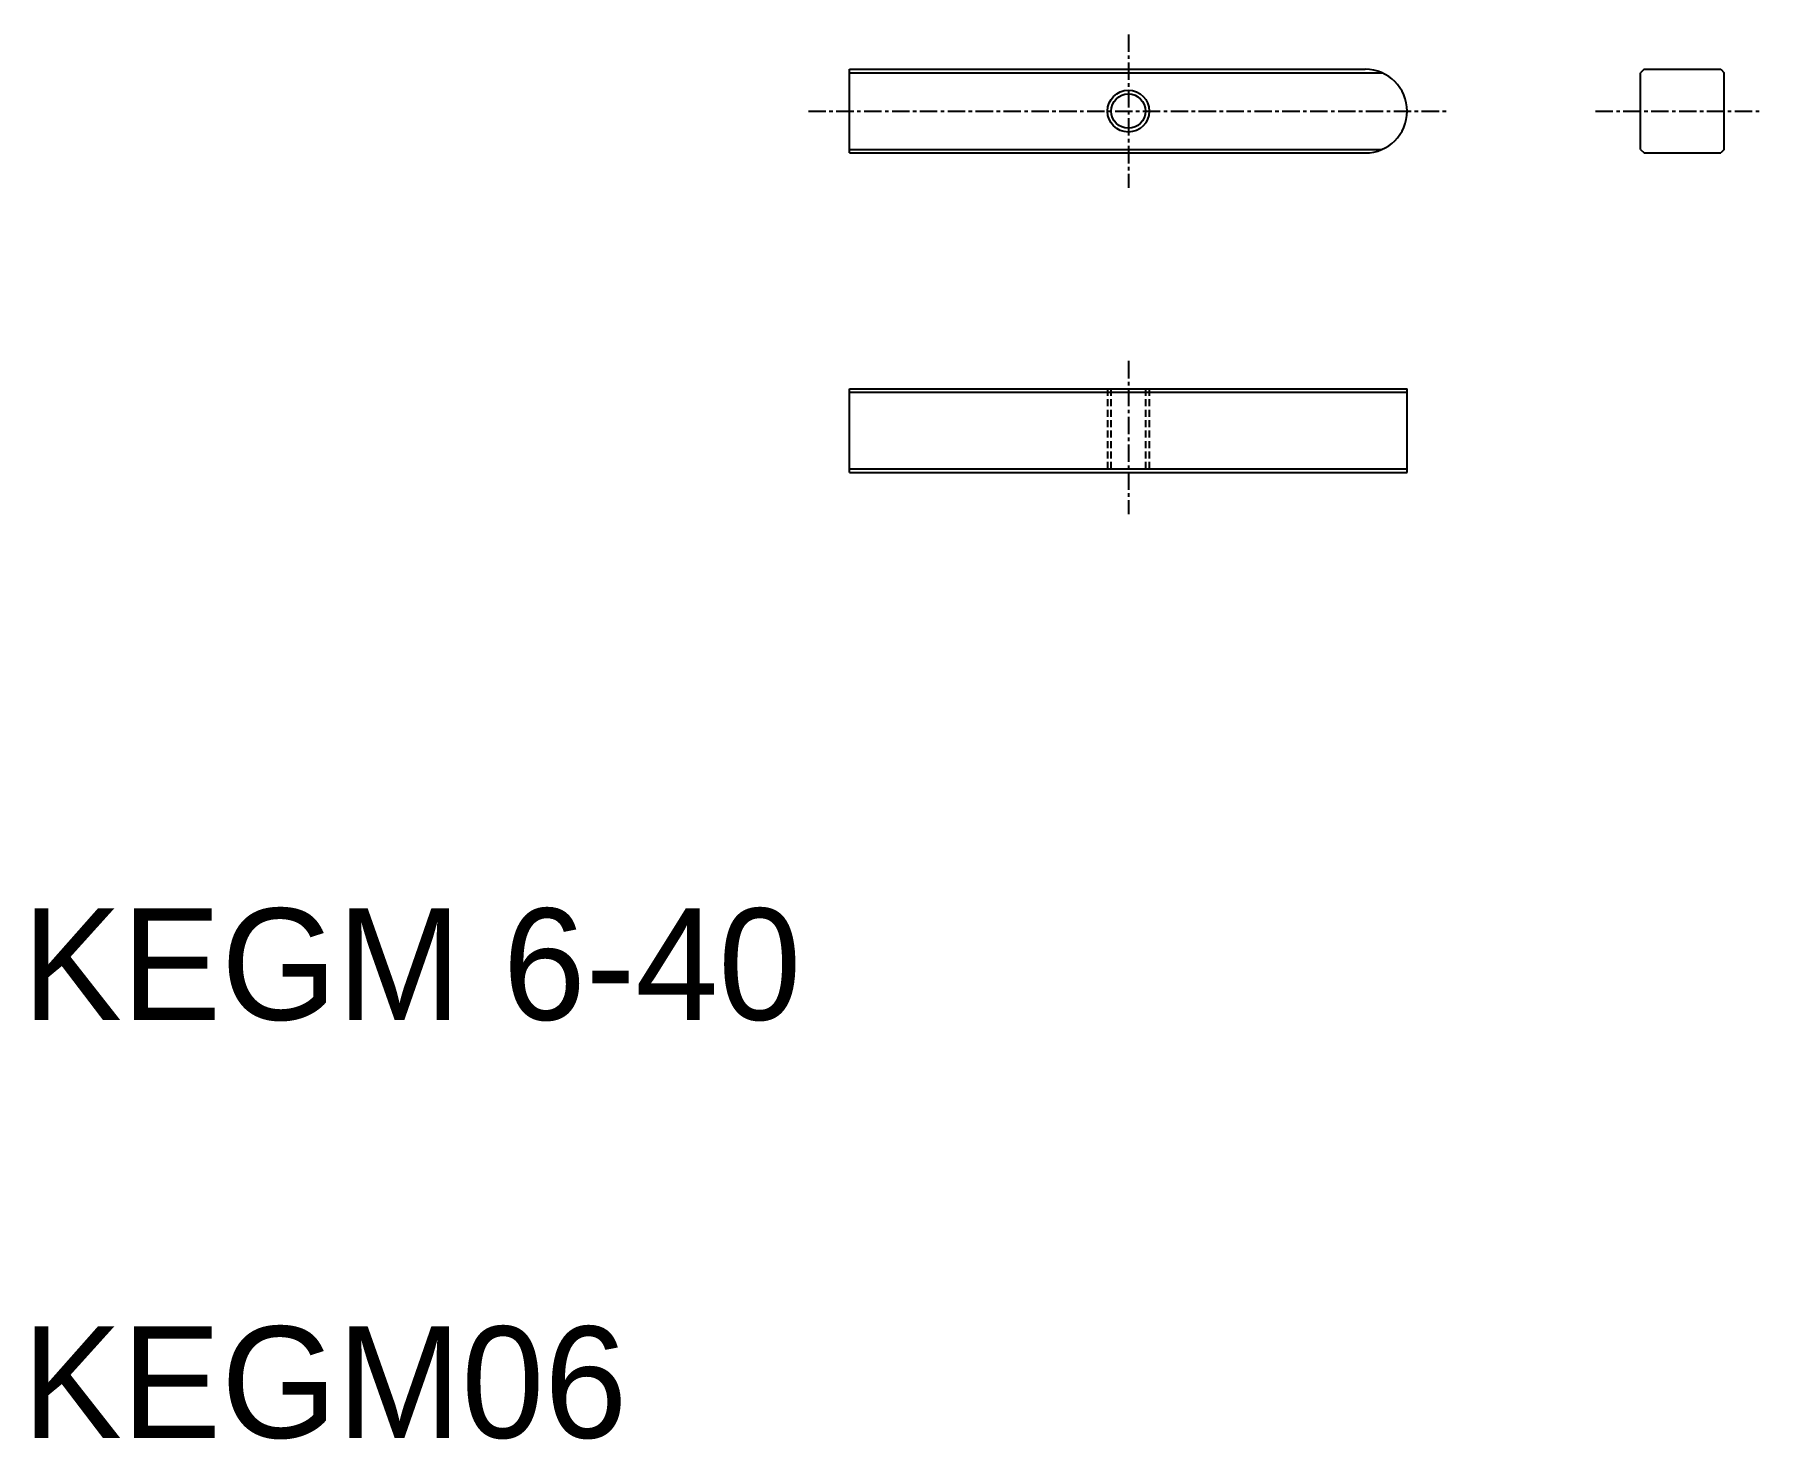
# Model space of a CAD drawing. Extents: x 21 to 145, y 20 to 121.
import ezdxf

# ---------------------------------------------------------------- set-up
doc = ezdxf.new("R2010")
doc.units = 0
doc.linetypes.add('CENTER', pattern=[2, 1.25, -0.25, 0.25, -0.25])
doc.linetypes.add('DASHED', pattern=[0.75, 0.5, -0.25])
doc.layers.get('0').update_dxf_attribs({"linetype": 'CONTINUOUS'})
doc.layers.add('CENTER', color=1, linetype='CENTER')

msp = doc.modelspace()

# ---------------------------------------------------------------- linework, layer by layer
at = {"color": 7, "linetype": 'CONTINUOUS'}
for p, q in [((79.36, 118.22), (116.36, 118.22)), ((79.36, 112.22), (79.36, 118.22)), ((136.36, 118.22), (136.11, 117.97)), ((136.11, 112.47), (136.11, 117.97)), ((136.36, 118.22), (141.86, 118.22)), ((141.86, 118.22), (142.11, 117.97)), ((142.11, 112.47), (142.11, 117.97)), ((79.36, 112.22), (116.36, 112.22)), ((136.11, 112.47), (136.36, 112.22)), ((136.36, 112.22), (141.86, 112.22)), ((142.11, 112.47), (141.86, 112.22)), ((79.36, 95.29), (119.36, 95.29)), ((79.36, 89.29), (79.36, 95.29)), ((119.36, 89.29), (119.36, 95.29)), ((79.36, 89.29), (119.36, 89.29)), ((89.36, 89.29), (89.36, 89.29))]:
    msp.add_line(p, q, dxfattribs=at)
at = {"color": 3, "linetype": 'CONTINUOUS'}
for p, q in [((79.36, 117.97), (117.56, 117.97)), ((79.36, 112.47), (117.56, 112.47)), ((79.36, 95.04), (119.36, 95.04)), ((79.36, 89.54), (119.36, 89.54))]:
    msp.add_line(p, q, dxfattribs=at)
at = {"color": 3, "linetype": 'DASHED'}
for p, q in [((97.86, 95.29), (97.86, 89.29)), ((98.11, 95.29), (98.11, 89.29)), ((100.59, 95.29), (100.59, 89.29)), ((100.86, 95.29), (100.86, 89.29))]:
    msp.add_line(p, q, dxfattribs=at)
at = {"color": 3, "linetype": 'CONTINUOUS'}
msp.add_circle((99.36, 115.22), 1.5, dxfattribs=at)
at = {"color": 7, "linetype": 'CONTINUOUS'}
msp.add_circle((99.36, 115.22), 1.23, dxfattribs=at)
msp.add_arc((116.36, 115.22), 3, 270, 90, dxfattribs=at)
at = {"layer": 'CENTER', "color": 1, "linetype": 'CENTER'}
for p, q in [((99.36, 120.72), (99.36, 109.72)), ((76.4, 115.22), (122.36, 115.22)), ((132.87, 115.22), (144.78, 115.22)), ((99.36, 97.29), (99.36, 86.29))]:
    msp.add_line(p, q, dxfattribs=at)

# ---------------------------------------------------------------- texts
at = {"color": 7, "linetype": 'CONTINUOUS'}
for s, p in [('KEGM 6-40', (20, 50)), ('KEGM06', (20, 20))]:
    msp.add_text(s, height=8, dxfattribs=at).set_placement(p)

doc.saveas('drawing.dxf')
